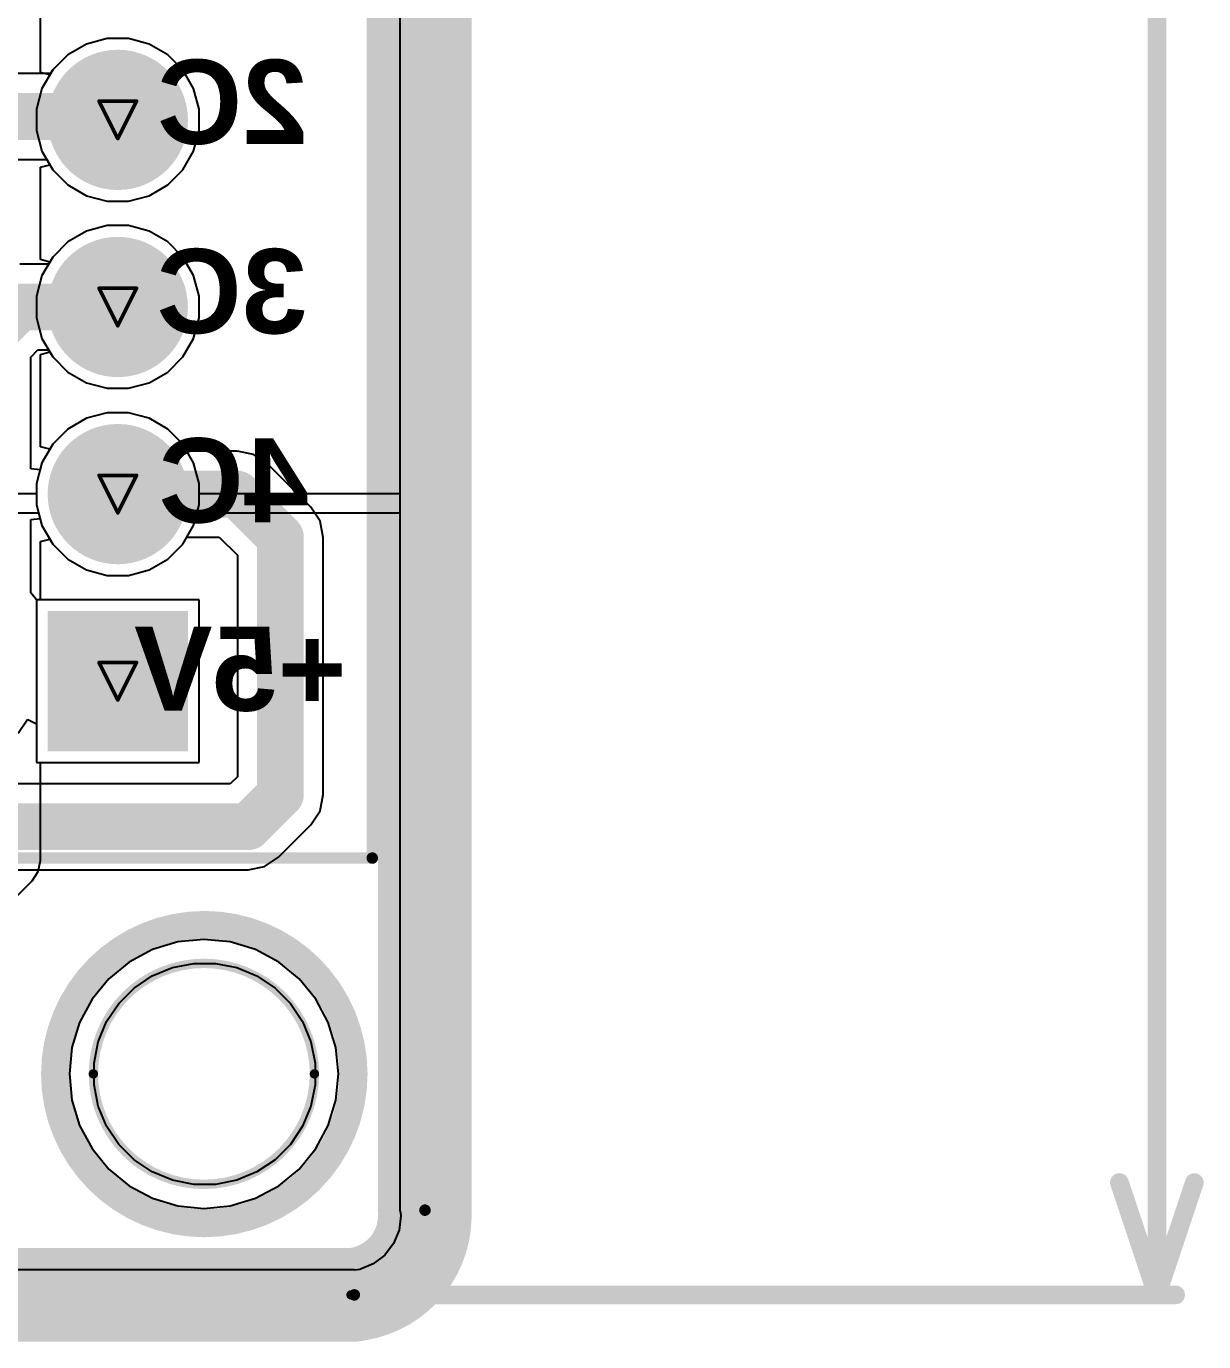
# Model space of a CAD drawing. Header units: inches. Extents: x -13 to 366, y -4 to 120.
# Drawn here: x 26.95 to 42.93, y -3.64 to 14.22 of the extents above; entities that cross this region are included whole.
import ezdxf

# ---------------------------------------------------------------- set-up
doc = ezdxf.new("R2010")
doc.units = ezdxf.units.IN
for name, color, linetype in [('Board_outline', 56, 'Continuous'), ('Bottom Layer', 5, 'Continuous'), ('Bottom Overlay', 54, 'Continuous'), ('Bottom Solder', 6, 'Continuous'), ('Dimensions', 6, 'Continuous'), ('Drill Drawing', 1, 'Continuous'), ('GND', 16, 'Continuous'), ('Keep-Out Layer', 6, 'Continuous'), ('Multi-Layer', 9, 'Continuous'), ('Pad Holes', 156, 'Continuous'), ('POWER', 76, 'Continuous'), ('Top Layer', 1, 'Continuous'), ('Top Overlay', 2, 'Continuous'), ('Top Solder', 216, 'Continuous')]:
    doc.layers.add(name, color=color, linetype=linetype)
doc.styles.add('Arial_Bold', font='', dxfattribs={"height": 0.2})
doc.styles.get('Arial_Bold').set_extended_font_data('Arial', bold=True)

# ---------------------------------------------------------------- blocks, each defined once
blk = doc.blocks.new('XH2_54_LI_5P_30')
at = {"layer": 'Bottom Layer'}
blk.add_hatch(color=5, dxfattribs=at).paths.add_polyline_path([(-5.93, -0.85), (-5.93, 0.85), (-4.23, 0.85), (-4.23, -0.85)])
h = blk.add_hatch(color=5, dxfattribs=at)
edge = h.paths.add_edge_path()
edge.add_arc((-2.54, 0), 0.85, 0, 360)
h = blk.add_hatch(color=5, dxfattribs=at)
edge = h.paths.add_edge_path()
edge.add_arc((0, 0), 0.85, 0, 360)
h = blk.add_hatch(color=5, dxfattribs=at)
edge = h.paths.add_edge_path()
edge.add_arc((2.54, 0), 0.85, 0, 360)
h = blk.add_hatch(color=5, dxfattribs=at)
edge = h.paths.add_edge_path()
edge.add_arc((5.08, 0), 0.85, 0, 360)
at = {"layer": 'Bottom Solder'}
blk.add_hatch(color=6, dxfattribs=at).paths.add_polyline_path([(-6.032, -0.952), (-6.032, 0.952), (-4.128, 0.952), (-4.128, -0.952)])
h = blk.add_hatch(color=6, dxfattribs=at)
edge = h.paths.add_edge_path()
edge.add_arc((-2.54, 0), 0.952, 0, 360)
h = blk.add_hatch(color=6, dxfattribs=at)
edge = h.paths.add_edge_path()
edge.add_arc((0, 0), 0.952, 0, 360)
h = blk.add_hatch(color=6, dxfattribs=at)
edge = h.paths.add_edge_path()
edge.add_arc((2.54, 0), 0.952, 0, 360)
h = blk.add_hatch(color=6, dxfattribs=at)
edge = h.paths.add_edge_path()
edge.add_arc((5.08, 0), 0.952, 0, 360)
at = {"layer": 'GND'}
blk.add_hatch(color=16, dxfattribs=at).paths.add_polyline_path([(-5.93, -0.85), (-5.93, 0.85), (-4.23, 0.85), (-4.23, -0.85)])
h = blk.add_hatch(color=16, dxfattribs=at)
edge = h.paths.add_edge_path()
edge.add_arc((-2.54, 0), 0.85, 0, 360)
h = blk.add_hatch(color=16, dxfattribs=at)
edge = h.paths.add_edge_path()
edge.add_arc((0, 0), 0.85, 0, 360)
h = blk.add_hatch(color=16, dxfattribs=at)
edge = h.paths.add_edge_path()
edge.add_arc((2.54, 0), 0.85, 0, 360)
h = blk.add_hatch(color=16, dxfattribs=at)
edge = h.paths.add_edge_path()
edge.add_arc((5.08, 0), 0.85, 0, 360)
at = {"layer": 'Multi-Layer'}
blk.add_hatch(color=9, dxfattribs=at).paths.add_polyline_path([(-5.93, -0.85), (-5.93, 0.85), (-4.23, 0.85), (-4.23, -0.85)])
h = blk.add_hatch(color=9, dxfattribs=at)
edge = h.paths.add_edge_path()
edge.add_arc((-2.54, 0), 0.85, 0, 360)
h = blk.add_hatch(color=9, dxfattribs=at)
edge = h.paths.add_edge_path()
edge.add_arc((0, 0), 0.85, 0, 360)
h = blk.add_hatch(color=9, dxfattribs=at)
edge = h.paths.add_edge_path()
edge.add_arc((2.54, 0), 0.85, 0, 360)
h = blk.add_hatch(color=9, dxfattribs=at)
edge = h.paths.add_edge_path()
edge.add_arc((5.08, 0), 0.85, 0, 360)
at = {"layer": 'Pad Holes'}
h = blk.add_hatch(color=7, dxfattribs=at)
edge = h.paths.add_edge_path()
edge.add_arc((-5.08, 0), 0.45, 0, 360)
h = blk.add_hatch(color=7, dxfattribs=at)
edge = h.paths.add_edge_path()
edge.add_arc((-2.54, 0), 0.45, 0, 360)
h = blk.add_hatch(color=7, dxfattribs=at)
edge = h.paths.add_edge_path()
edge.add_arc((0, 0), 0.45, 0, 360)
h = blk.add_hatch(color=7, dxfattribs=at)
edge = h.paths.add_edge_path()
edge.add_arc((2.54, 0), 0.45, 0, 360)
h = blk.add_hatch(color=7, dxfattribs=at)
edge = h.paths.add_edge_path()
edge.add_arc((5.08, 0), 0.45, 0, 360)
at = {"layer": 'POWER'}
blk.add_hatch(color=76, dxfattribs=at).paths.add_polyline_path([(-5.93, -0.85), (-5.93, 0.85), (-4.23, 0.85), (-4.23, -0.85)])
h = blk.add_hatch(color=76, dxfattribs=at)
edge = h.paths.add_edge_path()
edge.add_arc((-2.54, 0), 0.85, 0, 360)
h = blk.add_hatch(color=76, dxfattribs=at)
edge = h.paths.add_edge_path()
edge.add_arc((0, 0), 0.85, 0, 360)
h = blk.add_hatch(color=76, dxfattribs=at)
edge = h.paths.add_edge_path()
edge.add_arc((2.54, 0), 0.85, 0, 360)
h = blk.add_hatch(color=76, dxfattribs=at)
edge = h.paths.add_edge_path()
edge.add_arc((5.08, 0), 0.85, 0, 360)
at = {"layer": 'Top Layer'}
blk.add_hatch(color=1, dxfattribs=at).paths.add_polyline_path([(-5.93, -0.85), (-5.93, 0.85), (-4.23, 0.85), (-4.23, -0.85)])
h = blk.add_hatch(color=1, dxfattribs=at)
edge = h.paths.add_edge_path()
edge.add_arc((-2.54, 0), 0.85, 0, 360)
h = blk.add_hatch(color=1, dxfattribs=at)
edge = h.paths.add_edge_path()
edge.add_arc((0, 0), 0.85, 0, 360)
h = blk.add_hatch(color=1, dxfattribs=at)
edge = h.paths.add_edge_path()
edge.add_arc((2.54, 0), 0.85, 0, 360)
h = blk.add_hatch(color=1, dxfattribs=at)
edge = h.paths.add_edge_path()
edge.add_arc((5.08, 0), 0.85, 0, 360)
at = {"layer": 'Top Solder'}
blk.add_hatch(color=216, dxfattribs=at).paths.add_polyline_path([(-6.032, -0.952), (-6.032, 0.952), (-4.128, 0.952), (-4.128, -0.952)])
h = blk.add_hatch(color=216, dxfattribs=at)
edge = h.paths.add_edge_path()
edge.add_arc((-2.54, 0), 0.952, 0, 360)
h = blk.add_hatch(color=216, dxfattribs=at)
edge = h.paths.add_edge_path()
edge.add_arc((0, 0), 0.952, 0, 360)
h = blk.add_hatch(color=216, dxfattribs=at)
edge = h.paths.add_edge_path()
edge.add_arc((2.54, 0), 0.952, 0, 360)
h = blk.add_hatch(color=216, dxfattribs=at)
edge = h.paths.add_edge_path()
edge.add_arc((5.08, 0), 0.952, 0, 360)
at = {"layer": 'Top Overlay'}
for points in [[(-7.48, 2.464, 0.156, 0.156, 0), (-7.48, -3.454, 0.156, 0.156, 0)], [(-7.48, 2.464, 0.156, 0.156, 0), (-5.08, 2.464, 0.156, 0.156, 0)], [(-5.08, 2.464, 0.156, 0.156, 0), (-5.08, 1.5, 0.156, 0.156, 0)], [(-3.78, 2.464, 0.156, 0.156, 0), (3.72, 2.464, 0.156, 0.156, 0)], [(-3.78, 2.438, 0.156, 0.156, 0), (-3.78, 1.5, 0.156, 0.156, 0)], [(3.72, 2.464, 0.156, 0.156, 0), (3.72, 1.5, 0.156, 0.156, 0)], [(5.02, 2.489, 0.156, 0.156, 0), (5.02, 1.5, 0.156, 0.156, 0)], [(5.02, 2.489, 0.156, 0.156, 0), (7.52, 2.489, 0.156, 0.156, 0)], [(7.52, 2.489, 0.156, 0.156, 0), (7.52, -3.454, 0.156, 0.156, 0)], [(-5.08, 1.5, 0.156, 0.156, 0), (-3.78, 1.5, 0.156, 0.156, 0)], [(3.72, 1.5, 0.156, 0.156, 0), (5.02, 1.5, 0.156, 0.156, 0)], [(-7.48, -3.454, 0.156, 0.156, 0), (7.52, -3.454, 0.156, 0.156, 0)]]:
    blk.add_lwpolyline(points, format="xyseb", dxfattribs=at)
for points in [[(-7.519, 2.464, 0.0782, 0.0782, 1), (-7.441, 2.464, 0.0782, 0.0782, 1)], [(-7.519, 2.464, 0.0782, 0.0782, 1), (-7.441, 2.464, 0.0782, 0.0782, 1)], [(-5.119, 2.464, 0.0782, 0.0782, 1), (-5.041, 2.464, 0.0782, 0.0782, 1)], [(-5.119, 2.464, 0.0782, 0.0782, 1), (-5.041, 2.464, 0.0782, 0.0782, 1)], [(-3.819, 2.464, 0.0782, 0.0782, 1), (-3.741, 2.464, 0.0782, 0.0782, 1)], [(-3.819, 2.438, 0.0782, 0.0782, 1), (-3.741, 2.438, 0.0782, 0.0782, 1)], [(3.681, 2.464, 0.0782, 0.0782, 1), (3.759, 2.464, 0.0782, 0.0782, 1)], [(3.681, 2.464, 0.0782, 0.0782, 1), (3.759, 2.464, 0.0782, 0.0782, 1)], [(4.981, 2.489, 0.0782, 0.0782, 1), (5.059, 2.489, 0.0782, 0.0782, 1)], [(4.981, 2.489, 0.0782, 0.0782, 1), (5.059, 2.489, 0.0782, 0.0782, 1)], [(7.481, 2.489, 0.0782, 0.0782, 1), (7.559, 2.489, 0.0782, 0.0782, 1)], [(7.481, 2.489, 0.0782, 0.0782, 1), (7.559, 2.489, 0.0782, 0.0782, 1)], [(-5.119, 1.5, 0.0782, 0.0782, 1), (-5.041, 1.5, 0.0782, 0.0782, 1)], [(-5.119, 1.5, 0.0782, 0.0782, 1), (-5.041, 1.5, 0.0782, 0.0782, 1)], [(-3.819, 1.5, 0.0782, 0.0782, 1), (-3.741, 1.5, 0.0782, 0.0782, 1)], [(-3.819, 1.5, 0.0782, 0.0782, 1), (-3.741, 1.5, 0.0782, 0.0782, 1)], [(3.681, 1.5, 0.0782, 0.0782, 1), (3.759, 1.5, 0.0782, 0.0782, 1)], [(3.681, 1.5, 0.0782, 0.0782, 1), (3.759, 1.5, 0.0782, 0.0782, 1)], [(4.981, 1.5, 0.0782, 0.0782, 1), (5.059, 1.5, 0.0782, 0.0782, 1)], [(4.981, 1.5, 0.0782, 0.0782, 1), (5.059, 1.5, 0.0782, 0.0782, 1)], [(-7.519, -3.454, 0.0782, 0.0782, 1), (-7.441, -3.454, 0.0782, 0.0782, 1)], [(-7.519, -3.454, 0.0782, 0.0782, 1), (-7.441, -3.454, 0.0782, 0.0782, 1)], [(7.481, -3.454, 0.0782, 0.0782, 1), (7.559, -3.454, 0.0782, 0.0782, 1)], [(7.481, -3.454, 0.0782, 0.0782, 1), (7.559, -3.454, 0.0782, 0.0782, 1)]]:
    blk.add_lwpolyline(points, format="xyseb", close=True, dxfattribs=at)

msp = doc.modelspace()

# ---------------------------------------------------------------- linework, layer by layer
at = {"layer": 'Board_outline'}
for points in [[(32.356, -1.85, 0.254, 0.254, 0), (32.356, 42.813, 0.254, 0.254, 0)], [(32.353, -1.85, 0.254, 0.254, -0.414214), (31.355, -3, 0.254, 0.254, 0)], [(-2.258, -3, 0.254, 0.254, 0), (31.399, -3, 0.254, 0.254, 0)]]:
    msp.add_lwpolyline(points, format="xyseb", dxfattribs=at)
for points in [[(32.289, -1.85, 0.127, 0.127, 1), (32.416, -1.85, 0.127, 0.127, 1)], [(32.292, -1.85, 0.127, 0.127, 1), (32.419, -1.85, 0.127, 0.127, 1)], [(31.291, -3, 0.127, 0.127, 1), (31.418, -3, 0.127, 0.127, 1)], [(31.336, -3, 0.127, 0.127, 1), (31.463, -3, 0.127, 0.127, 1)]]:
    msp.add_lwpolyline(points, format="xyseb", close=True, dxfattribs=at)
at = {"layer": 'Bottom Layer'}
for p, q in [((32.019, 42.813), (32.019, -1.85)), ((27.14, 13.593), (27.14, 14.845)), ((27.763, 13.978), (27.511, 13.832)), ((28.044, 14.053), (27.763, 13.978)), ((28.335, 14.053), (28.044, 14.053)), ((28.615, 13.978), (28.335, 14.053)), ((28.867, 13.832), (28.615, 13.978)), ((27.511, 13.832), (27.306, 13.627)), ((29.073, 13.627), (28.867, 13.832)), ((27.267, 13.559), (27.14, 13.593)), ((27.306, 13.627), (27.267, 13.559)), ((29.218, 13.375), (29.073, 13.627)), ((29.293, 13.094), (29.218, 13.375)), ((29.293, 12.804), (29.293, 13.094)), ((29.218, 12.523), (29.293, 12.804)), ((29.073, 12.271), (29.218, 12.523)), ((27.14, 12.305), (27.267, 12.339)), ((27.267, 12.339), (27.306, 12.271)), ((27.14, 11.053), (27.14, 12.305)), ((27.306, 12.271), (27.511, 12.065)), ((28.867, 12.065), (29.073, 12.271)), ((27.511, 12.065), (27.763, 11.92)), ((28.615, 11.92), (28.867, 12.065)), ((27.763, 11.92), (28.044, 11.845)), ((28.044, 11.845), (28.335, 11.845)), ((28.335, 11.845), (28.615, 11.92)), ((27.763, 11.438), (27.511, 11.292)), ((28.044, 11.513), (27.763, 11.438)), ((28.335, 11.513), (28.044, 11.513)), ((28.615, 11.438), (28.335, 11.513)), ((28.867, 11.292), (28.615, 11.438)), ((27.511, 11.292), (27.306, 11.087)), ((29.073, 11.087), (28.867, 11.292)), ((27.306, 11.087), (27.267, 11.019)), ((29.218, 10.835), (29.073, 11.087)), ((27.267, 11.019), (27.14, 11.053)), ((29.293, 10.554), (29.218, 10.835)), ((29.293, 10.264), (29.293, 10.554)), ((29.218, 9.983), (29.293, 10.264)), ((29.073, 9.731), (29.218, 9.983)), ((27.14, 9.765), (27.267, 9.799)), ((27.14, 8.513), (27.14, 9.765)), ((27.267, 9.799), (27.306, 9.731)), ((27.306, 9.731), (27.511, 9.525)), ((28.867, 9.525), (29.073, 9.731)), ((27.511, 9.525), (27.763, 9.38)), ((28.615, 9.38), (28.867, 9.525)), ((27.763, 9.38), (28.044, 9.305)), ((28.044, 9.305), (28.335, 9.305)), ((28.335, 9.305), (28.615, 9.38)), ((28.044, 8.973), (27.763, 8.898)), ((28.335, 8.973), (28.044, 8.973)), ((28.615, 8.898), (28.335, 8.973)), ((27.511, 8.752), (27.306, 8.547)), ((27.763, 8.898), (27.511, 8.752)), ((28.867, 8.752), (28.615, 8.898)), ((29.073, 8.547), (28.867, 8.752)), ((27.267, 8.479), (27.14, 8.513)), ((27.306, 8.547), (27.267, 8.479)), ((29.218, 8.295), (29.073, 8.547)), ((29.293, 8.014), (29.218, 8.295)), ((29.293, 7.724), (29.293, 8.014)), ((29.218, 7.443), (29.293, 7.724)), ((29.073, 7.191), (29.218, 7.443)), ((27.14, 7.225), (27.267, 7.259)), ((27.14, 6.433), (27.14, 7.225)), ((27.267, 7.259), (27.306, 7.191)), ((27.306, 7.191), (27.511, 6.985)), ((28.867, 6.985), (29.073, 7.191)), ((27.511, 6.985), (27.763, 6.84)), ((28.615, 6.84), (28.867, 6.985)), ((27.763, 6.84), (28.044, 6.765)), ((28.335, 6.765), (28.615, 6.84)), ((28.044, 6.765), (28.335, 6.765)), ((29.293, 6.433), (27.14, 6.433)), ((29.293, 4.225), (29.293, 6.433)), ((27.14, 2.897), (27.14, 4.225)), ((27.14, 4.225), (29.293, 4.225)), ((27.11, 2.748), (27.14, 2.897)), ((27.026, 2.622), (27.11, 2.748)), ((25.962, 1.558), (27.026, 2.622)), ((29.002, 1.791), (28.659, 1.687)), ((29.358, 1.826), (29.002, 1.791)), ((29.714, 1.791), (29.358, 1.826)), ((30.057, 1.687), (29.714, 1.791)), ((28.659, 1.687), (28.343, 1.518)), ((30.373, 1.518), (30.057, 1.687)), ((28.343, 1.518), (28.067, 1.291)), ((30.649, 1.291), (30.373, 1.518)), ((28.067, 1.291), (27.84, 1.014)), ((30.877, 1.014), (30.649, 1.291)), ((27.84, 1.014), (27.671, 0.699)), ((31.045, 0.699), (30.877, 1.014)), ((27.671, 0.699), (27.567, 0.356)), ((31.149, 0.356), (31.045, 0.699)), ((27.567, 0.356), (27.532, 0)), ((31.184, 0), (31.149, 0.356)), ((27.532, 0), (27.567, -0.357)), ((31.149, -0.357), (31.184, 0)), ((27.567, -0.357), (27.671, -0.699)), ((31.045, -0.699), (31.149, -0.357)), ((27.671, -0.699), (27.84, -1.015)), ((30.877, -1.015), (31.045, -0.699)), ((27.84, -1.015), (28.067, -1.292)), ((30.649, -1.292), (30.877, -1.015)), ((28.067, -1.292), (28.343, -1.519)), ((30.373, -1.519), (30.649, -1.292)), ((28.343, -1.519), (28.659, -1.688)), ((30.057, -1.688), (30.373, -1.519)), ((28.659, -1.688), (29.002, -1.791)), ((29.714, -1.791), (30.057, -1.688)), ((29.002, -1.791), (29.358, -1.827)), ((29.358, -1.827), (29.714, -1.791)), ((32.032, -1.926), (32.006, -2.121)), ((32.019, -1.85), (32.027, -1.888)), ((32.027, -1.888), (32.032, -1.926)), ((32.006, -2.121), (31.931, -2.303)), ((31.931, -2.303), (31.811, -2.459)), ((31.811, -2.459), (31.655, -2.578)), ((31.399, -2.662), (-2.258, -2.662)), ((31.405, -2.663), (31.399, -2.662)), ((31.474, -2.654), (31.405, -2.663)), ((31.655, -2.578), (31.474, -2.654))]:
    msp.add_line(p, q, dxfattribs=at)
at = {"layer": 'Bottom Overlay'}
for points in [[(32.358, -1.85, 1.27, 1.27, 0), (32.358, 42.813, 1.27, 1.27, 0)], [(32.353, -1.85, 1.27, 1.27, -0.414214), (31.355, -3, 1.27, 1.27, 0)], [(32.353, -1.85, 1.27, 1.27, -0.414214), (31.355, -3, 1.27, 1.27, 0)], [(-2.258, -3, 1.27, 1.27, 0), (31.399, -3, 1.27, 1.27, 0)], [(-2.258, -3, 1.27, 1.27, 0), (31.399, -3, 1.27, 1.27, 0)]]:
    msp.add_lwpolyline(points, format="xyseb", dxfattribs=at)
for points in [[(31.386, -0.003, 0.381, 0.381, 1), (27.338, -0.003, 0.381, 0.381, 1)], [(27.243, -0.003, 0.191, 0.191, 1), (27.434, -0.003, 0.191, 0.191, 1)], [(31.291, -0.003, 0.191, 0.191, 1), (31.481, -0.003, 0.191, 0.191, 1)], [(32.035, -1.85, 0.635, 0.635, 1), (32.67, -1.85, 0.635, 0.635, 1)], [(32.035, -1.85, 0.635, 0.635, 1), (32.67, -1.85, 0.635, 0.635, 1)], [(32.041, -1.85, 0.635, 0.635, 1), (32.676, -1.85, 0.635, 0.635, 1)], [(31.037, -3, 0.635, 0.635, 1), (31.672, -3, 0.635, 0.635, 1)], [(31.037, -3, 0.635, 0.635, 1), (31.672, -3, 0.635, 0.635, 1)], [(31.082, -3, 0.635, 0.635, 1), (31.717, -3, 0.635, 0.635, 1)], [(31.082, -3, 0.635, 0.635, 1), (31.717, -3, 0.635, 0.635, 1)]]:
    msp.add_lwpolyline(points, format="xyseb", close=True, dxfattribs=at)
at = {"layer": 'Dimensions'}
for points in [[(42.291, -3, 0.254, 0.254, 0), (42.291, 14.666, 0.254, 0.254, 0)], [(41.783, -1.476, 0.254, 0.254, 0), (42.291, -3, 0.254, 0.254, 0)], [(42.291, -3, 0.254, 0.254, 0), (42.799, -1.476, 0.254, 0.254, 0)], [(31.78, -3, 0.254, 0.254, 0), (42.545, -3, 0.254, 0.254, 0)]]:
    msp.add_lwpolyline(points, format="xyseb", dxfattribs=at)
for points in [[(41.719, -1.476, 0.127, 0.127, 1), (41.846, -1.476, 0.127, 0.127, 1)], [(42.736, -1.476, 0.127, 0.127, 1), (42.862, -1.476, 0.127, 0.127, 1)], [(31.717, -3, 0.127, 0.127, 1), (31.844, -3, 0.127, 0.127, 1)], [(42.227, -3, 0.127, 0.127, 1), (42.354, -3, 0.127, 0.127, 1)], [(42.227, -3, 0.127, 0.127, 1), (42.354, -3, 0.127, 0.127, 1)], [(42.227, -3, 0.127, 0.127, 1), (42.354, -3, 0.127, 0.127, 1)], [(42.481, -3, 0.127, 0.127, 1), (42.608, -3, 0.127, 0.127, 1)]]:
    msp.add_lwpolyline(points, format="xyseb", close=True, dxfattribs=at)
at = {"layer": 'Drill Drawing'}
for points in [[(27.935, 13.203, 0.0508, 0.0508, 0), (28.443, 13.203, 0.0508, 0.0508, 0)], [(27.935, 13.203, 0.0508, 0.0508, 0), (28.189, 12.695, 0.0508, 0.0508, 0)], [(28.189, 12.695, 0.0508, 0.0508, 0), (28.443, 13.203, 0.0508, 0.0508, 0)], [(27.935, 10.663, 0.0508, 0.0508, 0), (28.443, 10.663, 0.0508, 0.0508, 0)], [(27.935, 10.663, 0.0508, 0.0508, 0), (28.189, 10.155, 0.0508, 0.0508, 0)], [(28.189, 10.155, 0.0508, 0.0508, 0), (28.443, 10.663, 0.0508, 0.0508, 0)], [(27.935, 8.123, 0.0508, 0.0508, 0), (28.443, 8.123, 0.0508, 0.0508, 0)], [(27.935, 8.123, 0.0508, 0.0508, 0), (28.189, 7.615, 0.0508, 0.0508, 0)], [(28.189, 7.615, 0.0508, 0.0508, 0), (28.443, 8.123, 0.0508, 0.0508, 0)], [(27.935, 5.583, 0.0508, 0.0508, 0), (28.443, 5.583, 0.0508, 0.0508, 0)], [(27.935, 5.583, 0.0508, 0.0508, 0), (28.189, 5.075, 0.0508, 0.0508, 0)], [(28.189, 5.075, 0.0508, 0.0508, 0), (28.443, 5.583, 0.0508, 0.0508, 0)]]:
    msp.add_lwpolyline(points, format="xyseb", dxfattribs=at)
for points in [[(27.923, 13.203, 0.0254, 0.0254, 1), (27.948, 13.203, 0.0254, 0.0254, 1)], [(27.923, 13.203, 0.0254, 0.0254, 1), (27.948, 13.203, 0.0254, 0.0254, 1)], [(28.431, 13.203, 0.0254, 0.0254, 1), (28.456, 13.203, 0.0254, 0.0254, 1)], [(28.431, 13.203, 0.0254, 0.0254, 1), (28.456, 13.203, 0.0254, 0.0254, 1)], [(28.177, 12.695, 0.0254, 0.0254, 1), (28.202, 12.695, 0.0254, 0.0254, 1)], [(28.177, 12.695, 0.0254, 0.0254, 1), (28.202, 12.695, 0.0254, 0.0254, 1)], [(27.923, 10.663, 0.0254, 0.0254, 1), (27.948, 10.663, 0.0254, 0.0254, 1)], [(27.923, 10.663, 0.0254, 0.0254, 1), (27.948, 10.663, 0.0254, 0.0254, 1)], [(28.431, 10.663, 0.0254, 0.0254, 1), (28.456, 10.663, 0.0254, 0.0254, 1)], [(28.431, 10.663, 0.0254, 0.0254, 1), (28.456, 10.663, 0.0254, 0.0254, 1)], [(28.177, 10.155, 0.0254, 0.0254, 1), (28.202, 10.155, 0.0254, 0.0254, 1)], [(28.177, 10.155, 0.0254, 0.0254, 1), (28.202, 10.155, 0.0254, 0.0254, 1)], [(27.923, 8.123, 0.0254, 0.0254, 1), (27.948, 8.123, 0.0254, 0.0254, 1)], [(27.923, 8.123, 0.0254, 0.0254, 1), (27.948, 8.123, 0.0254, 0.0254, 1)], [(28.431, 8.123, 0.0254, 0.0254, 1), (28.456, 8.123, 0.0254, 0.0254, 1)], [(28.431, 8.123, 0.0254, 0.0254, 1), (28.456, 8.123, 0.0254, 0.0254, 1)], [(28.177, 7.615, 0.0254, 0.0254, 1), (28.202, 7.615, 0.0254, 0.0254, 1)], [(28.177, 7.615, 0.0254, 0.0254, 1), (28.202, 7.615, 0.0254, 0.0254, 1)], [(27.923, 5.583, 0.0254, 0.0254, 1), (27.948, 5.583, 0.0254, 0.0254, 1)], [(27.923, 5.583, 0.0254, 0.0254, 1), (27.948, 5.583, 0.0254, 0.0254, 1)], [(28.431, 5.583, 0.0254, 0.0254, 1), (28.456, 5.583, 0.0254, 0.0254, 1)], [(28.431, 5.583, 0.0254, 0.0254, 1), (28.456, 5.583, 0.0254, 0.0254, 1)], [(28.177, 5.075, 0.0254, 0.0254, 1), (28.202, 5.075, 0.0254, 0.0254, 1)], [(28.177, 5.075, 0.0254, 0.0254, 1), (28.202, 5.075, 0.0254, 0.0254, 1)]]:
    msp.add_lwpolyline(points, format="xyseb", close=True, dxfattribs=at)
at = {"layer": 'GND'}
for p, q in [((32.019, 42.813), (32.019, -1.85)), ((27.763, 13.978), (27.511, 13.832)), ((28.044, 14.053), (27.763, 13.978)), ((28.335, 14.053), (28.044, 14.053)), ((28.615, 13.978), (28.335, 14.053)), ((28.867, 13.832), (28.615, 13.978)), ((27.511, 13.832), (27.306, 13.627)), ((29.073, 13.627), (28.867, 13.832)), ((27.306, 13.627), (27.16, 13.375)), ((29.218, 13.375), (29.073, 13.627)), ((27.16, 13.375), (27.085, 13.094)), ((29.293, 13.094), (29.218, 13.375)), ((27.085, 13.094), (27.085, 12.804)), ((29.293, 12.804), (29.293, 13.094)), ((27.085, 12.804), (27.16, 12.523)), ((29.218, 12.523), (29.293, 12.804)), ((27.16, 12.523), (27.306, 12.271)), ((29.073, 12.271), (29.218, 12.523)), ((27.306, 12.271), (27.511, 12.065)), ((28.867, 12.065), (29.073, 12.271)), ((27.511, 12.065), (27.763, 11.92)), ((28.615, 11.92), (28.867, 12.065)), ((27.763, 11.92), (28.044, 11.845)), ((28.044, 11.845), (28.335, 11.845)), ((28.335, 11.845), (28.615, 11.92)), ((27.763, 11.438), (27.511, 11.292)), ((28.044, 11.513), (27.763, 11.438)), ((28.335, 11.513), (28.044, 11.513)), ((28.615, 11.438), (28.335, 11.513)), ((28.867, 11.292), (28.615, 11.438)), ((27.511, 11.292), (27.306, 11.087)), ((29.073, 11.087), (28.867, 11.292)), ((27.306, 11.087), (27.16, 10.835)), ((29.218, 10.835), (29.073, 11.087)), ((27.16, 10.835), (27.085, 10.554)), ((29.293, 10.554), (29.218, 10.835)), ((27.085, 10.554), (27.085, 10.264)), ((29.293, 10.264), (29.293, 10.554)), ((27.085, 10.264), (27.16, 9.983)), ((29.218, 9.983), (29.293, 10.264)), ((27.16, 9.983), (27.306, 9.731)), ((29.073, 9.731), (29.218, 9.983)), ((27.306, 9.731), (27.511, 9.525)), ((28.867, 9.525), (29.073, 9.731)), ((27.511, 9.525), (27.763, 9.38)), ((28.615, 9.38), (28.867, 9.525)), ((27.763, 9.38), (28.044, 9.305)), ((28.044, 9.305), (28.335, 9.305)), ((28.335, 9.305), (28.615, 9.38)), ((28.044, 8.973), (27.763, 8.898)), ((28.335, 8.973), (28.044, 8.973)), ((28.615, 8.898), (28.335, 8.973)), ((27.511, 8.752), (27.306, 8.547)), ((27.763, 8.898), (27.511, 8.752)), ((28.867, 8.752), (28.615, 8.898)), ((29.073, 8.547), (28.867, 8.752)), ((27.306, 8.547), (27.16, 8.295)), ((29.218, 8.295), (29.073, 8.547)), ((27.16, 8.295), (27.085, 8.014)), ((29.293, 8.014), (29.218, 8.295)), ((27.085, 8.014), (27.085, 7.724)), ((29.293, 7.724), (29.293, 8.014)), ((27.085, 7.724), (27.16, 7.443)), ((29.218, 7.443), (29.293, 7.724)), ((27.16, 7.443), (27.306, 7.191)), ((29.073, 7.191), (29.218, 7.443)), ((27.306, 7.191), (27.511, 6.985)), ((28.867, 6.985), (29.073, 7.191)), ((27.511, 6.985), (27.763, 6.84)), ((28.615, 6.84), (28.867, 6.985)), ((27.763, 6.84), (28.044, 6.765)), ((28.335, 6.765), (28.615, 6.84)), ((28.044, 6.765), (28.335, 6.765)), ((29.293, 6.433), (27.085, 6.433)), ((27.085, 6.433), (27.085, 4.225)), ((29.293, 4.225), (29.293, 6.433)), ((27.085, 4.225), (29.293, 4.225)), ((29.002, 1.791), (28.659, 1.687)), ((29.358, 1.826), (29.002, 1.791)), ((29.714, 1.791), (29.358, 1.826)), ((30.057, 1.687), (29.714, 1.791)), ((28.659, 1.687), (28.343, 1.518)), ((30.373, 1.518), (30.057, 1.687)), ((28.343, 1.518), (28.067, 1.291)), ((30.649, 1.291), (30.373, 1.518)), ((28.067, 1.291), (27.84, 1.014)), ((30.877, 1.014), (30.649, 1.291)), ((27.84, 1.014), (27.671, 0.699)), ((31.045, 0.699), (30.877, 1.014)), ((27.671, 0.699), (27.567, 0.356)), ((31.149, 0.356), (31.045, 0.699)), ((27.567, 0.356), (27.532, 0)), ((31.184, 0), (31.149, 0.356)), ((27.532, 0), (27.567, -0.357)), ((31.149, -0.357), (31.184, 0)), ((27.567, -0.357), (27.671, -0.699)), ((31.045, -0.699), (31.149, -0.357)), ((27.671, -0.699), (27.84, -1.015)), ((30.877, -1.015), (31.045, -0.699)), ((27.84, -1.015), (28.067, -1.292)), ((30.649, -1.292), (30.877, -1.015)), ((28.067, -1.292), (28.343, -1.519)), ((30.373, -1.519), (30.649, -1.292)), ((28.343, -1.519), (28.659, -1.688)), ((30.057, -1.688), (30.373, -1.519)), ((28.659, -1.688), (29.002, -1.791)), ((29.714, -1.791), (30.057, -1.688)), ((29.002, -1.791), (29.358, -1.827)), ((29.358, -1.827), (29.714, -1.791)), ((32.032, -1.926), (32.006, -2.121)), ((32.019, -1.85), (32.027, -1.888)), ((32.027, -1.888), (32.032, -1.926)), ((32.006, -2.121), (31.931, -2.303)), ((31.931, -2.303), (31.811, -2.459)), ((31.811, -2.459), (31.655, -2.578)), ((31.399, -2.662), (-2.258, -2.662)), ((31.405, -2.663), (31.399, -2.662)), ((31.474, -2.654), (31.405, -2.663)), ((31.655, -2.578), (31.474, -2.654))]:
    msp.add_line(p, q, dxfattribs=at)
at = {"layer": 'Keep-Out Layer'}
for points in [[(32.358, -1.85, 0.156, 0.156, 0), (32.358, 42.813, 0.156, 0.156, 0)], [(32.358, -1.85, 0.156, 0.156, 0), (32.358, 42.813, 0.156, 0.156, 0)], [(32.353, -1.85, 0.127, 0.127, -0.414214), (31.355, -3, 0.127, 0.127, 0)], [(32.353, -1.85, 0.127, 0.127, -0.414214), (31.355, -3, 0.127, 0.127, 0)], [(-2.258, -3, 0.156, 0.156, 0), (31.399, -3, 0.156, 0.156, 0)], [(-2.258, -3, 0.156, 0.156, 0), (31.399, -3, 0.156, 0.156, 0)]]:
    msp.add_lwpolyline(points, format="xyseb", dxfattribs=at)
for points in [[(30.858, 0, 0.127, 0.127, 1), (27.858, 0, 0.127, 0.127, 1)], [(30.858, 0, 0.127, 0.127, 1), (27.858, 0, 0.127, 0.127, 1)], [(27.826, 0, 0.0635, 0.0635, 1), (27.89, 0, 0.0635, 0.0635, 1)], [(27.826, 0, 0.0635, 0.0635, 1), (27.89, 0, 0.0635, 0.0635, 1)], [(30.826, 0, 0.0635, 0.0635, 1), (30.89, 0, 0.0635, 0.0635, 1)], [(30.826, 0, 0.0635, 0.0635, 1), (30.89, 0, 0.0635, 0.0635, 1)], [(32.319, -1.85, 0.0782, 0.0782, 1), (32.397, -1.85, 0.0782, 0.0782, 1)], [(32.319, -1.85, 0.0782, 0.0782, 1), (32.397, -1.85, 0.0782, 0.0782, 1)], [(32.321, -1.85, 0.0635, 0.0635, 1), (32.385, -1.85, 0.0635, 0.0635, 1)], [(32.321, -1.85, 0.0635, 0.0635, 1), (32.385, -1.85, 0.0635, 0.0635, 1)], [(31.323, -3, 0.0635, 0.0635, 1), (31.387, -3, 0.0635, 0.0635, 1)], [(31.323, -3, 0.0635, 0.0635, 1), (31.387, -3, 0.0635, 0.0635, 1)], [(31.36, -3, 0.0782, 0.0782, 1), (31.438, -3, 0.0782, 0.0782, 1)], [(31.36, -3, 0.0782, 0.0782, 1), (31.438, -3, 0.0782, 0.0782, 1)]]:
    msp.add_lwpolyline(points, format="xyseb", close=True, dxfattribs=at)
at = {"layer": 'Multi-Layer'}
for p, q in [((28.657, 1.329), (28.93, 1.442)), ((28.93, 1.442), (29.22, 1.499)), ((29.22, 1.499), (29.367, 1.499)), ((29.367, 1.499), (29.515, 1.499)), ((29.515, 1.499), (29.805, 1.442)), ((29.805, 1.442), (30.078, 1.329)), ((28.411, 1.164), (28.657, 1.329)), ((30.078, 1.329), (30.324, 1.164)), ((28.202, 0.955), (28.411, 1.164)), ((30.324, 1.164), (30.533, 0.955)), ((28.038, 0.71), (28.202, 0.955)), ((30.533, 0.955), (30.697, 0.71)), ((27.925, 0.437), (28.038, 0.71)), ((30.697, 0.71), (30.81, 0.437)), ((27.867, 0.147), (27.925, 0.437)), ((30.81, 0.437), (30.867, 0.147)), ((27.867, -0.001), (27.867, 0.147)), ((30.867, 0.147), (30.867, -0.001)), ((27.867, -0.149), (27.867, -0.001)), ((27.925, -0.438), (27.867, -0.149)), ((30.867, -0.149), (30.81, -0.438)), ((30.867, -0.001), (30.867, -0.149)), ((28.038, -0.711), (27.925, -0.438)), ((30.81, -0.438), (30.697, -0.711)), ((28.202, -0.957), (28.038, -0.711)), ((30.697, -0.711), (30.533, -0.957)), ((28.411, -1.166), (28.202, -0.957)), ((30.533, -0.957), (30.324, -1.166)), ((28.657, -1.33), (28.411, -1.166)), ((30.324, -1.166), (30.078, -1.33)), ((28.93, -1.443), (28.657, -1.33)), ((30.078, -1.33), (29.805, -1.443)), ((29.22, -1.501), (28.93, -1.443)), ((29.367, -1.501), (29.22, -1.501)), ((29.367, -1.501), (29.367, -1.501)), ((29.515, -1.501), (29.367, -1.501)), ((29.805, -1.443), (29.515, -1.501))]:
    msp.add_line(p, q, dxfattribs=at)
at = {"layer": 'POWER'}
for p, q in [((32.019, 42.813), (32.019, 7.874)), ((27.763, 13.978), (27.511, 13.832)), ((28.044, 14.053), (27.763, 13.978)), ((28.335, 14.053), (28.044, 14.053)), ((28.615, 13.978), (28.335, 14.053)), ((28.867, 13.832), (28.615, 13.978)), ((27.511, 13.832), (27.306, 13.627)), ((29.073, 13.627), (28.867, 13.832)), ((27.306, 13.627), (27.16, 13.375)), ((29.218, 13.375), (29.073, 13.627)), ((27.16, 13.375), (27.085, 13.094)), ((29.293, 13.094), (29.218, 13.375)), ((27.085, 13.094), (27.085, 12.804)), ((29.293, 12.804), (29.293, 13.094)), ((27.085, 12.804), (27.16, 12.523)), ((29.218, 12.523), (29.293, 12.804)), ((27.16, 12.523), (27.306, 12.271)), ((29.073, 12.271), (29.218, 12.523)), ((27.306, 12.271), (27.511, 12.065)), ((28.867, 12.065), (29.073, 12.271)), ((27.511, 12.065), (27.763, 11.92)), ((28.615, 11.92), (28.867, 12.065)), ((27.763, 11.92), (28.044, 11.845)), ((28.044, 11.845), (28.335, 11.845)), ((28.335, 11.845), (28.615, 11.92)), ((27.763, 11.438), (27.511, 11.292)), ((28.044, 11.513), (27.763, 11.438)), ((28.335, 11.513), (28.044, 11.513)), ((28.615, 11.438), (28.335, 11.513)), ((28.867, 11.292), (28.615, 11.438)), ((27.511, 11.292), (27.306, 11.087)), ((29.073, 11.087), (28.867, 11.292)), ((27.306, 11.087), (27.16, 10.835)), ((29.218, 10.835), (29.073, 11.087)), ((27.16, 10.835), (27.085, 10.554)), ((29.293, 10.554), (29.218, 10.835)), ((27.085, 10.554), (27.085, 10.264)), ((29.293, 10.264), (29.293, 10.554)), ((27.085, 10.264), (27.16, 9.983)), ((29.218, 9.983), (29.293, 10.264)), ((27.16, 9.983), (27.306, 9.731)), ((29.073, 9.731), (29.218, 9.983)), ((27.306, 9.731), (27.511, 9.525)), ((28.867, 9.525), (29.073, 9.731)), ((27.511, 9.525), (27.763, 9.38)), ((28.615, 9.38), (28.867, 9.525)), ((27.763, 9.38), (28.044, 9.305)), ((28.044, 9.305), (28.335, 9.305)), ((28.335, 9.305), (28.615, 9.38)), ((28.044, 8.973), (27.763, 8.898)), ((28.335, 8.973), (28.044, 8.973)), ((28.615, 8.898), (28.335, 8.973)), ((27.511, 8.752), (27.306, 8.547)), ((27.763, 8.898), (27.511, 8.752)), ((28.867, 8.752), (28.615, 8.898)), ((29.073, 8.547), (28.867, 8.752)), ((27.306, 8.547), (27.16, 8.295)), ((29.218, 8.295), (29.073, 8.547)), ((27.16, 8.295), (27.085, 8.014)), ((29.293, 8.014), (29.218, 8.295)), ((27.085, 7.874), (20.09, 7.874)), ((27.085, 8.014), (27.085, 7.874)), ((29.293, 7.874), (29.293, 8.014)), ((32.019, 7.874), (29.293, 7.874)), ((20.09, 7.615), (27.114, 7.615)), ((27.114, 7.615), (27.16, 7.443)), ((29.218, 7.443), (29.264, 7.615)), ((29.264, 7.615), (32.019, 7.615)), ((32.019, 7.615), (32.019, -1.85)), ((27.16, 7.443), (27.306, 7.191)), ((29.073, 7.191), (29.218, 7.443)), ((27.306, 7.191), (27.511, 6.985)), ((28.867, 6.985), (29.073, 7.191)), ((27.511, 6.985), (27.763, 6.84)), ((28.615, 6.84), (28.867, 6.985)), ((27.763, 6.84), (28.044, 6.765)), ((28.335, 6.765), (28.615, 6.84)), ((28.044, 6.765), (28.335, 6.765)), ((29.002, 1.791), (28.659, 1.687)), ((29.358, 1.826), (29.002, 1.791)), ((29.714, 1.791), (29.358, 1.826)), ((30.057, 1.687), (29.714, 1.791)), ((28.659, 1.687), (28.343, 1.518)), ((30.373, 1.518), (30.057, 1.687)), ((28.343, 1.518), (28.067, 1.291)), ((30.649, 1.291), (30.373, 1.518)), ((28.067, 1.291), (27.84, 1.014)), ((30.877, 1.014), (30.649, 1.291)), ((27.84, 1.014), (27.671, 0.699)), ((31.045, 0.699), (30.877, 1.014)), ((27.671, 0.699), (27.567, 0.356)), ((31.149, 0.356), (31.045, 0.699)), ((27.567, 0.356), (27.532, 0)), ((31.184, 0), (31.149, 0.356)), ((27.532, 0), (27.567, -0.357)), ((31.149, -0.357), (31.184, 0)), ((27.567, -0.357), (27.671, -0.699)), ((31.045, -0.699), (31.149, -0.357)), ((27.671, -0.699), (27.84, -1.015)), ((30.877, -1.015), (31.045, -0.699)), ((27.84, -1.015), (28.067, -1.292)), ((30.649, -1.292), (30.877, -1.015)), ((28.067, -1.292), (28.343, -1.519)), ((30.373, -1.519), (30.649, -1.292)), ((28.343, -1.519), (28.659, -1.688)), ((30.057, -1.688), (30.373, -1.519)), ((28.659, -1.688), (29.002, -1.791)), ((29.714, -1.791), (30.057, -1.688)), ((29.002, -1.791), (29.358, -1.827)), ((29.358, -1.827), (29.714, -1.791)), ((32.032, -1.926), (32.006, -2.121)), ((32.019, -1.85), (32.027, -1.888)), ((32.027, -1.888), (32.032, -1.926)), ((32.006, -2.121), (31.931, -2.303)), ((31.931, -2.303), (31.811, -2.459)), ((31.811, -2.459), (31.655, -2.578)), ((31.399, -2.662), (15.638, -2.662)), ((31.405, -2.663), (31.399, -2.662)), ((31.474, -2.654), (31.405, -2.663)), ((31.655, -2.578), (31.474, -2.654))]:
    msp.add_line(p, q, dxfattribs=at)
at = {"layer": 'Top Layer'}
for p, q in [((32.019, 42.813), (32.019, -1.85)), ((27.763, 13.978), (27.511, 13.832)), ((28.044, 14.053), (27.763, 13.978)), ((28.335, 14.053), (28.044, 14.053)), ((28.615, 13.978), (28.335, 14.053)), ((28.867, 13.832), (28.615, 13.978)), ((27.511, 13.832), (27.306, 13.627)), ((29.073, 13.627), (28.867, 13.832)), ((27.278, 13.578), (26.232, 13.578)), ((27.306, 13.627), (27.278, 13.578)), ((29.218, 13.375), (29.073, 13.627)), ((29.293, 13.094), (29.218, 13.375)), ((29.293, 12.804), (29.293, 13.094)), ((29.218, 12.523), (29.293, 12.804)), ((29.073, 12.271), (29.218, 12.523)), ((26.473, 12.413), (27.224, 12.413)), ((27.224, 12.413), (27.306, 12.271)), ((27.306, 12.271), (27.511, 12.065)), ((28.867, 12.065), (29.073, 12.271)), ((27.511, 12.065), (27.763, 11.92)), ((28.615, 11.92), (28.867, 12.065)), ((27.763, 11.92), (28.044, 11.845)), ((28.044, 11.845), (28.335, 11.845)), ((28.335, 11.845), (28.615, 11.92)), ((27.763, 11.438), (27.511, 11.292)), ((28.044, 11.513), (27.763, 11.438)), ((28.335, 11.513), (28.044, 11.513)), ((28.615, 11.438), (28.335, 11.513)), ((28.867, 11.292), (28.615, 11.438)), ((27.511, 11.292), (27.306, 11.087)), ((29.073, 11.087), (28.867, 11.292)), ((27.306, 11.087), (27.251, 10.992)), ((29.218, 10.835), (29.073, 11.087)), ((27.251, 10.992), (26.862, 10.992)), ((29.293, 10.554), (29.218, 10.835)), ((29.293, 10.264), (29.293, 10.554)), ((29.218, 9.983), (29.293, 10.264)), ((27.007, 9.73), (27.104, 9.826)), ((27.104, 9.826), (27.251, 9.826)), ((27.251, 9.826), (27.306, 9.731)), ((29.073, 9.731), (29.218, 9.983)), ((27.007, 8.214), (27.007, 9.73)), ((27.306, 9.731), (27.511, 9.525)), ((28.867, 9.525), (29.073, 9.731)), ((27.511, 9.525), (27.763, 9.38)), ((28.615, 9.38), (28.867, 9.525)), ((27.763, 9.38), (28.044, 9.305)), ((28.044, 9.305), (28.335, 9.305)), ((28.335, 9.305), (28.615, 9.38)), ((28.044, 8.973), (27.763, 8.898)), ((28.335, 8.973), (28.044, 8.973)), ((28.615, 8.898), (28.335, 8.973)), ((27.511, 8.752), (27.306, 8.547)), ((27.763, 8.898), (27.511, 8.752)), ((28.867, 8.752), (28.615, 8.898)), ((29.073, 8.547), (28.867, 8.752)), ((27.306, 8.547), (27.16, 8.295)), ((29.128, 8.452), (29.073, 8.547)), ((29.808, 8.452), (29.128, 8.452)), ((30.031, 8.407), (29.808, 8.452)), ((30.22, 8.281), (30.031, 8.407)), ((27.134, 8.197), (27.007, 8.214)), ((27.16, 8.295), (27.134, 8.197)), ((30.808, 7.694), (30.22, 8.281)), ((30.934, 7.504), (30.808, 7.694)), ((27.007, 7.524), (27.134, 7.54)), ((27.007, 6.528), (27.007, 7.524)), ((27.134, 7.54), (27.16, 7.443)), ((30.978, 7.281), (30.934, 7.504)), ((27.16, 7.443), (27.306, 7.191)), ((27.306, 7.191), (27.511, 6.985)), ((28.867, 6.985), (29.073, 7.191)), ((29.073, 7.191), (29.128, 7.286)), ((29.128, 7.286), (29.567, 7.286)), ((29.567, 7.286), (29.813, 7.04)), ((30.978, 3.792), (30.978, 7.281)), ((27.511, 6.985), (27.763, 6.84)), ((28.615, 6.84), (28.867, 6.985)), ((29.813, 7.04), (29.813, 4.033)), ((27.763, 6.84), (28.044, 6.765)), ((28.335, 6.765), (28.615, 6.84)), ((28.044, 6.765), (28.335, 6.765)), ((27.085, 6.433), (27.007, 6.528)), ((27.134, 6.433), (27.085, 6.433)), ((29.293, 6.433), (27.134, 6.433)), ((29.293, 4.225), (29.293, 6.433)), ((26.837, 4.624), (26.958, 4.806)), ((26.958, 4.806), (26.968, 4.808)), ((26.968, 4.808), (27.085, 4.749)), ((27.085, 4.749), (27.085, 4.225)), ((27.085, 4.225), (29.293, 4.225)), ((29.716, 3.936), (26.137, 3.936)), ((29.813, 4.033), (29.716, 3.936)), ((30.934, 3.569), (30.978, 3.792)), ((30.808, 3.38), (30.934, 3.569)), ((30.369, 2.941), (30.808, 3.38)), ((30.18, 2.815), (30.369, 2.941)), ((23.603, 2.771), (29.957, 2.771)), ((29.957, 2.771), (30.18, 2.815)), ((29.002, 1.791), (28.659, 1.687)), ((29.358, 1.826), (29.002, 1.791)), ((29.714, 1.791), (29.358, 1.826)), ((30.057, 1.687), (29.714, 1.791)), ((28.659, 1.687), (28.343, 1.518)), ((30.373, 1.518), (30.057, 1.687)), ((28.343, 1.518), (28.067, 1.291)), ((30.649, 1.291), (30.373, 1.518)), ((28.067, 1.291), (27.84, 1.014)), ((30.877, 1.014), (30.649, 1.291)), ((27.84, 1.014), (27.671, 0.699)), ((31.045, 0.699), (30.877, 1.014)), ((27.671, 0.699), (27.567, 0.356)), ((31.149, 0.356), (31.045, 0.699)), ((27.567, 0.356), (27.532, 0)), ((31.184, 0), (31.149, 0.356)), ((27.532, 0), (27.567, -0.357)), ((31.149, -0.357), (31.184, 0)), ((27.567, -0.357), (27.671, -0.699)), ((31.045, -0.699), (31.149, -0.357)), ((27.671, -0.699), (27.84, -1.015)), ((30.877, -1.015), (31.045, -0.699)), ((27.84, -1.015), (28.067, -1.292)), ((30.649, -1.292), (30.877, -1.015)), ((28.067, -1.292), (28.343, -1.519)), ((30.373, -1.519), (30.649, -1.292)), ((28.343, -1.519), (28.659, -1.688)), ((30.057, -1.688), (30.373, -1.519)), ((28.659, -1.688), (29.002, -1.791)), ((29.714, -1.791), (30.057, -1.688)), ((29.002, -1.791), (29.358, -1.827)), ((29.358, -1.827), (29.714, -1.791)), ((32.032, -1.926), (32.006, -2.121)), ((32.019, -1.85), (32.027, -1.888)), ((32.027, -1.888), (32.032, -1.926)), ((32.006, -2.121), (31.931, -2.303)), ((31.931, -2.303), (31.811, -2.459)), ((31.811, -2.459), (31.655, -2.578)), ((31.399, -2.662), (-2.258, -2.662)), ((31.405, -2.663), (31.399, -2.662)), ((31.474, -2.654), (31.405, -2.663)), ((31.655, -2.578), (31.474, -2.654))]:
    msp.add_line(p, q, dxfattribs=at)
for points in [[(26.232, 12.995, 0.635, 0.635, 0), (28.143, 12.995, 0.635, 0.635, 0)], [(28.143, 12.995, 0.635, 0.635, 0), (28.189, 12.949, 0.635, 0.635, 0)], [(26.425, 9.971, 0.635, 0.635, 0), (26.862, 10.409, 0.635, 0.635, 0)], [(26.862, 10.409, 0.635, 0.635, 0), (28.189, 10.409, 0.635, 0.635, 0)], [(28.189, 7.869, 0.635, 0.635, 0), (29.808, 7.869, 0.635, 0.635, 0)], [(29.808, 7.869, 0.635, 0.635, 0), (30.396, 7.281, 0.635, 0.635, 0)], [(30.396, 3.792, 0.635, 0.635, 0), (30.396, 7.281, 0.635, 0.635, 0)], [(29.957, 3.354, 0.635, 0.635, 0), (30.396, 3.792, 0.635, 0.635, 0)], [(23.603, 3.354, 0.635, 0.635, 0), (29.957, 3.354, 0.635, 0.635, 0)]]:
    msp.add_lwpolyline(points, format="xyseb", dxfattribs=at)
for points in [[(27.984, 12.995, 0.318, 0.318, 1), (28.301, 12.995, 0.318, 0.318, 1)], [(27.984, 12.995, 0.318, 0.318, 1), (28.301, 12.995, 0.318, 0.318, 1)], [(28.03, 12.949, 0.318, 0.318, 1), (28.348, 12.949, 0.318, 0.318, 1)], [(26.703, 10.409, 0.318, 0.318, 1), (27.021, 10.409, 0.318, 0.318, 1)], [(26.703, 10.409, 0.318, 0.318, 1), (27.021, 10.409, 0.318, 0.318, 1)], [(28.03, 10.409, 0.318, 0.318, 1), (28.348, 10.409, 0.318, 0.318, 1)], [(28.03, 7.869, 0.318, 0.318, 1), (28.348, 7.869, 0.318, 0.318, 1)], [(29.65, 7.869, 0.318, 0.318, 1), (29.967, 7.869, 0.318, 0.318, 1)], [(29.65, 7.869, 0.318, 0.318, 1), (29.967, 7.869, 0.318, 0.318, 1)], [(30.237, 7.281, 0.318, 0.318, 1), (30.555, 7.281, 0.318, 0.318, 1)], [(30.237, 7.281, 0.318, 0.318, 1), (30.555, 7.281, 0.318, 0.318, 1)], [(30.237, 3.792, 0.318, 0.318, 1), (30.555, 3.792, 0.318, 0.318, 1)], [(30.237, 3.792, 0.318, 0.318, 1), (30.555, 3.792, 0.318, 0.318, 1)], [(29.799, 3.354, 0.318, 0.318, 1), (30.116, 3.354, 0.318, 0.318, 1)], [(29.799, 3.354, 0.318, 0.318, 1), (30.116, 3.354, 0.318, 0.318, 1)]]:
    msp.add_lwpolyline(points, format="xyseb", close=True, dxfattribs=at)
at = {"layer": 'Top Overlay'}
for points in [[(32.356, -1.85, 1.27, 1.27, 0), (32.356, 42.813, 1.27, 1.27, 0)], [(32.353, -1.85, 1.27, 1.27, -0.414214), (31.355, -3, 1.27, 1.27, 0)], [(-2.258, -3, 1.27, 1.27, 0), (31.399, -3, 1.27, 1.27, 0)]]:
    msp.add_lwpolyline(points, format="xyseb", dxfattribs=at)
for points in [[(31.388, -0.003, 0.381, 0.381, 1), (27.341, -0.003, 0.381, 0.381, 1)], [(27.246, -0.003, 0.191, 0.191, 1), (27.436, -0.003, 0.191, 0.191, 1)], [(31.293, -0.003, 0.191, 0.191, 1), (31.484, -0.003, 0.191, 0.191, 1)], [(32.035, -1.85, 0.635, 0.635, 1), (32.67, -1.85, 0.635, 0.635, 1)], [(32.038, -1.85, 0.635, 0.635, 1), (32.673, -1.85, 0.635, 0.635, 1)], [(31.037, -3, 0.635, 0.635, 1), (31.672, -3, 0.635, 0.635, 1)], [(31.082, -3, 0.635, 0.635, 1), (31.717, -3, 0.635, 0.635, 1)]]:
    msp.add_lwpolyline(points, format="xyseb", close=True, dxfattribs=at)

# ---------------------------------------------------------------- block references
at = {"rotation": 90}
msp.add_blockref('XH2_54_LI_5P_30', (28.189, 10.409), dxfattribs=at)

# ---------------------------------------------------------------- texts
at = {"layer": 'Bottom Overlay', "style": 'Arial_Bold', "text_generation_flag": 2}
for s, p in [('2C', (30.764, 12.622)), ('3C', (30.757, 10.053)), ('4C', (30.784, 7.484)), ('+5V', (31.295, 4.929))]:
    msp.add_text(s, height=1.143, rotation=360, dxfattribs=at).set_placement(p)

doc.saveas('drawing.dxf')
